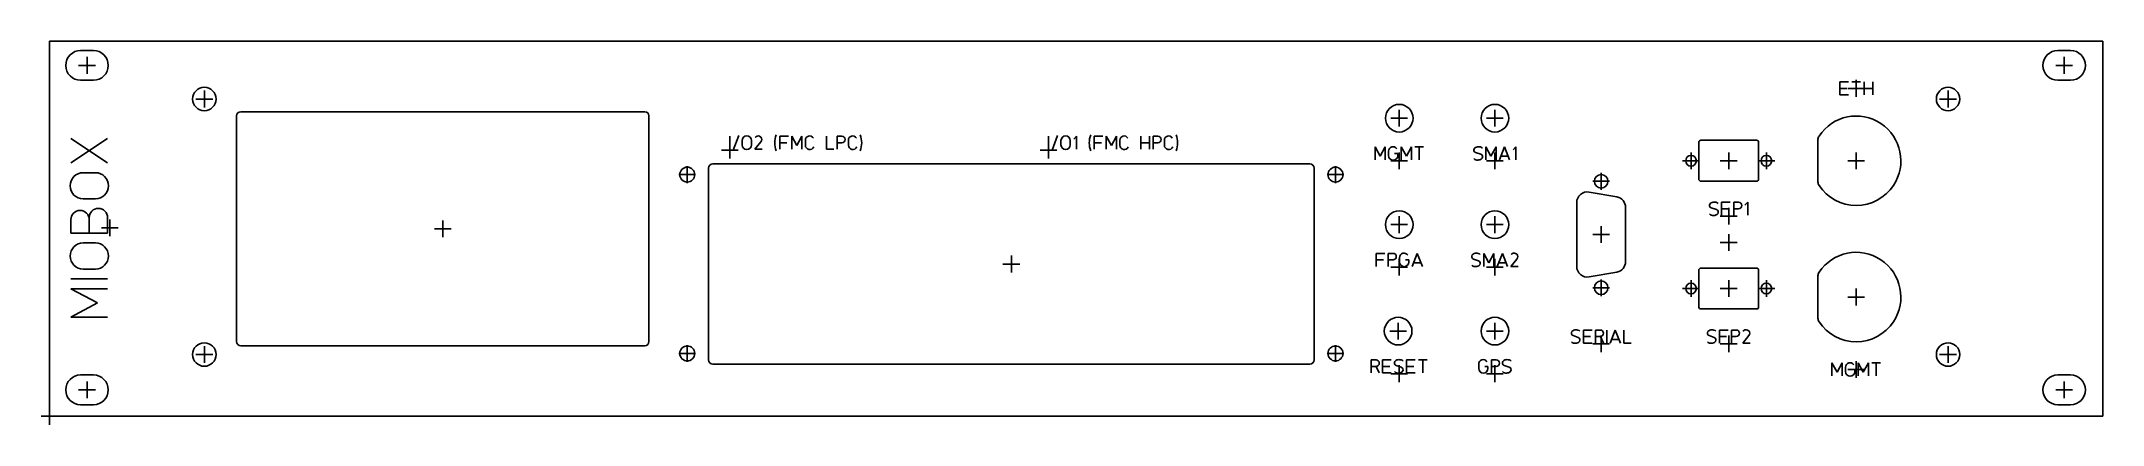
# Model space of a CAD drawing. Header units: millimetres. Extents: x -2 to 483, y -2 to 88.
import ezdxf

# ---------------------------------------------------------------- set-up
doc = ezdxf.new("R2010")
doc.units = ezdxf.units.MM
for name, color, linetype in [('Contour', 7, 'CONTINUOUS'), ('Engraving', 7, 'CONTINUOUS'), ('Reference_points', 1, 'CONTINUOUS')]:
    doc.layers.add(name, color=color, linetype=linetype)

msp = doc.modelspace()

# ---------------------------------------------------------------- linework, layer by layer
at = {"layer": 'Contour', "color": 7, "linetype": 'CONTINUOUS'}
for p, q in [((0, 0), (0, 88.05)), ((0, 88.05), (483, 88.05)), ((483, 88.05), (483, 0)), ((10.3, 85.9), (7.3, 85.9)), ((475.42, 85.9), (472.42, 85.9)), ((3.8, 82.4), (3.8, 82.4)), ((7.3, 78.9), (10.3, 78.9)), ((13.8, 82.4), (13.8, 82.4)), ((468.92, 82.4), (468.92, 82.4)), ((472.42, 78.9), (475.42, 78.9)), ((478.92, 82.4), (478.92, 82.4)), ((44, 70.525), (44, 17.525)), ((140, 71.525), (45, 71.525)), ((141, 17.525), (141, 70.525)), ((387.95, 64.3), (387.95, 55.7)), ((401.55, 64.8), (388.45, 64.8)), ((402.05, 55.7), (402.05, 64.3)), ((416, 64.975), (416, 55.025)), ((155, 58.25), (155, 13.25)), ((296.5, 59.25), (156, 59.25)), ((297.5, 13.25), (297.5, 58.25)), ((388.45, 55.2), (401.55, 55.2)), ((359.25, 50.181), (359.25, 35.179)), ((368.684, 51.497), (362.183, 52.643)), ((370.75, 36.324), (370.75, 49.036)), ((387.95, 34.3), (387.95, 25.7)), ((401.55, 34.8), (388.45, 34.8)), ((402.05, 25.7), (402.05, 34.3)), ((362.183, 32.717), (368.684, 33.863)), ((416, 32.975), (416, 23.025)), ((388.45, 25.2), (401.55, 25.2)), ((45, 16.525), (140, 16.525)), ((10.3, 9.7), (7.3, 9.7)), ((156, 12.25), (296.5, 12.25)), ((475.42, 9.7), (472.42, 9.7)), ((3.8, 6.2), (3.8, 6.2)), ((13.8, 6.2), (13.8, 6.2)), ((468.92, 6.2), (468.92, 6.2)), ((478.92, 6.2), (478.92, 6.2)), ((483, 0), (0, 0)), ((7.3, 2.7), (10.3, 2.7)), ((472.42, 2.7), (475.42, 2.7))]:
    msp.add_line(p, q, dxfattribs=at)
for centre, radius in [((36.4, 74.5), 2.75), ((317.5, 70), 3.25), ((340, 70), 3.25), ((446.6, 74.5), 2.75), ((150, 56.75), 1.75), ((302.5, 56.75), 1.75), ((386.14, 60), 1.25), ((403.86, 60), 1.25), ((365, 55.18), 1.6), ((317.5, 45), 3.25), ((340, 45), 3.25), ((365, 30.18), 1.6), ((386.14, 30), 1.25), ((403.86, 30), 1.25), ((317.236, 20), 3.25), ((340, 20), 3.25), ((36.4, 14.5), 2.75), ((150, 14.75), 1.75), ((302.5, 14.75), 1.75), ((446.6, 14.5), 2.75)]:
    msp.add_circle(centre, radius, dxfattribs=at)
for centre, radius, start, end in [((7.3, 82.4), 3.5, 90, 180), ((10.3, 82.4), 3.5, 0, 90), ((472.42, 82.4), 3.5, 90, 180), ((475.42, 82.4), 3.5, 0, 90), ((7.3, 82.4), 3.5, 180, 270), ((10.3, 82.4), 3.5, 270, 360), ((472.42, 82.4), 3.5, 180, 270), ((475.42, 82.4), 3.5, 270, 360), ((45, 70.525), 1, 90, 180), ((140, 70.525), 1, 0, 90), ((425, 60), 10.49995, 326.44311, 506.44311), ((388.45, 64.3), 0.5, 90, 180), ((401.55, 64.3), 0.5, 0, 90), ((417.5, 64.97484), 1.5, 146.44269, 179.99403), ((156, 58.25), 1, 90, 180), ((296.5, 58.25), 1, 0, 90), ((388.45, 55.7), 0.5, 180, 270), ((401.55, 55.7), 0.5, 270, 360), ((417.5, 55.02516), 1.5, 180.00597, 213.55731), ((425, 60), 10.49995, 213.55689, 326.44311), ((361.75, 50.18078), 2.5, 80.02607, 179.99503), ((368.25, 49.03496), 2.5, 0.02385, 80.00281), ((361.75, 35.17922), 2.5, 180.00497, 279.97393), ((368.25, 36.32504), 2.5, 279.99719, 359.97615), ((388.45, 34.3), 0.5, 90, 180), ((401.55, 34.3), 0.5, 0, 90), ((425, 28), 10.49995, 326.44311, 506.44311), ((417.5, 32.97484), 1.5, 146.44269, 179.99403), ((388.45, 25.7), 0.5, 180, 270), ((401.55, 25.7), 0.5, 270, 360), ((417.5, 23.02516), 1.5, 180.00597, 213.55731), ((425, 28), 10.49995, 213.55689, 326.44311), ((45, 17.525), 1, 180, 270), ((140, 17.525), 1, 270, 360), ((7.3, 6.2), 3.5, 90, 180), ((10.3, 6.2), 3.5, 0, 90), ((156, 13.25), 1, 180, 270), ((296.5, 13.25), 1, 270, 360), ((472.42, 6.2), 3.5, 90, 180), ((475.42, 6.2), 3.5, 0, 90), ((7.3, 6.2), 3.5, 180, 270), ((10.3, 6.2), 3.5, 270, 360), ((472.42, 6.2), 3.5, 180, 270), ((475.42, 6.2), 3.5, 270, 360)]:
    msp.add_arc(centre, radius, start, end, dxfattribs=at)
at = {"layer": 'Engraving', "color": 255, "linetype": 'CONTINUOUS'}
for p, q in [((423.1666, 78.529), (421.1286, 78.529)), ((421.1286, 78.529), (421.1286, 75.472)), ((423.9826, 78.529), (426.0206, 78.529)), ((426.0206, 78.529), (425.0016, 78.529)), ((425.0016, 78.529), (425.0016, 75.472)), ((426.8356, 78.529), (426.8356, 75.472)), ((428.8736, 75.472), (428.8736, 78.529)), ((421.1286, 77.0005), (422.82693, 77.0005)), ((421.1286, 75.472), (423.1666, 75.472)), ((426.8356, 75.472), (426.8356, 77.0005)), ((426.8356, 77.0005), (428.8736, 77.0005)), ((428.8736, 77.0005), (428.8736, 75.472)), ((5.013, 59.4998), (13.644, 65.2538)), ((13.644, 59.4998), (5.013, 65.2538)), ((160.0006, 65.757), (160.0006, 62.7)), ((160.8156, 62.4962), (162.10633, 65.92683)), ((162.9206, 64.738), (162.9206, 63.719)), ((165.09447, 63.719), (165.09447, 64.738)), ((167.3362, 64.4323), (165.9096, 62.7)), ((165.94357, 65.4513), (166.14737, 65.62113)), ((173.7876, 65.757), (171.7496, 65.757)), ((171.7496, 65.757), (171.7496, 62.7)), ((171.7496, 64.2285), (173.44793, 64.2285)), ((174.6026, 62.7), (174.6026, 65.757)), ((174.6026, 65.757), (175.79143, 63.54917)), ((175.79143, 63.54917), (176.98027, 65.757)), ((176.98027, 65.757), (176.98027, 62.7)), ((177.7946, 64.80593), (177.7946, 63.65107)), ((182.7526, 65.756), (182.7526, 62.699)), ((185.2656, 62.699), (185.2656, 65.756)), ((185.2656, 65.756), (186.3865, 65.756)), ((186.3865, 64.2275), (185.2656, 64.2275)), ((187.9146, 64.80493), (187.9146, 63.65007)), ((235.0006, 65.757), (235.0006, 62.7)), ((235.8156, 62.4962), (237.10633, 65.92683)), ((237.9206, 64.738), (237.9206, 63.719)), ((240.09447, 63.719), (240.09447, 64.738)), ((240.9096, 65.07767), (241.58893, 65.757)), ((241.58893, 65.757), (241.58893, 62.7)), ((247.7686, 65.757), (245.7306, 65.757)), ((245.7306, 65.757), (245.7306, 62.7)), ((245.7306, 64.2285), (247.42893, 64.2285)), ((248.5836, 62.7), (248.5836, 65.757)), ((248.5836, 65.757), (249.77243, 63.54917)), ((249.77243, 63.54917), (250.96127, 65.757)), ((250.96127, 65.757), (250.96127, 62.7)), ((251.7756, 64.80593), (251.7756, 63.65107)), ((256.7336, 65.756), (256.7336, 62.699)), ((256.7336, 62.699), (256.7336, 64.2275)), ((256.7336, 64.2275), (258.7716, 64.2275)), ((258.7716, 62.699), (258.7716, 65.756)), ((258.7716, 64.2275), (258.7716, 62.699)), ((259.5866, 62.699), (259.5866, 65.756)), ((259.5866, 65.756), (260.7075, 65.756)), ((260.7075, 64.2275), (259.5866, 64.2275)), ((262.2356, 64.80493), (262.2356, 63.65007)), ((311.7946, 60.2), (311.7946, 63.257)), ((311.7946, 63.257), (312.98343, 61.04917)), ((312.98343, 61.04917), (314.17227, 63.257)), ((314.17227, 63.257), (314.17227, 60.2)), ((317.9766, 60.2), (317.9766, 63.257)), ((317.9766, 63.257), (319.16543, 61.04917)), ((319.16543, 61.04917), (320.35427, 63.257)), ((320.35427, 63.257), (320.35427, 60.2)), ((321.1686, 63.257), (323.2066, 63.257)), ((323.2066, 63.257), (322.1876, 63.257)), ((322.1876, 63.257), (322.1876, 60.2)), ((337.8866, 60.2), (337.8866, 63.257)), ((337.8866, 63.257), (339.07543, 61.04917)), ((339.07543, 61.04917), (340.26427, 63.257)), ((340.26427, 63.257), (340.26427, 60.2)), ((341.0786, 60.2), (342.26743, 63.257)), ((342.26743, 63.257), (343.45627, 60.2)), ((344.2706, 62.57767), (344.94993, 63.257)), ((344.94993, 63.257), (344.94993, 60.2)), ((165.9096, 62.7), (167.60793, 62.7)), ((182.7526, 62.699), (184.45093, 62.699)), ((314.9876, 61.219), (314.9876, 62.238)), ((316.4142, 61.7285), (317.16147, 61.7285)), ((317.16147, 61.7285), (317.16147, 61.219)), ((335.47423, 61.9323), (336.66307, 61.5247)), ((341.41827, 61.04917), (343.1166, 61.04917)), ((10.767, 57.1984), (7.89, 57.1984)), ((7.89, 51.0608), (10.767, 51.0608)), ((390.91523, 48.9323), (392.10407, 48.5247)), ((395.3656, 50.257), (393.3276, 50.257)), ((393.3276, 50.257), (393.3276, 47.2)), ((393.3276, 48.7285), (395.02593, 48.7285)), ((396.1806, 47.2), (396.1806, 50.257)), ((396.1806, 50.257), (397.3015, 50.257)), ((397.3015, 48.7285), (396.1806, 48.7285)), ((398.8296, 49.57767), (399.50893, 50.257)), ((399.50893, 50.257), (399.50893, 47.2)), ((5.013, 46.1705), (5.013, 43.0058)), ((9.3285, 46.65), (9.3285, 43.0058)), ((13.644, 43.0058), (13.644, 46.65)), ((5.013, 43.0058), (13.644, 43.0058)), ((10.767, 40.7034), (7.89, 40.7034)), ((7.89, 34.5658), (10.767, 34.5658)), ((314.1046, 38.257), (312.0666, 38.257)), ((312.0666, 38.257), (312.0666, 35.2)), ((312.0666, 36.7285), (313.76493, 36.7285)), ((314.9206, 35.2), (314.9206, 38.257)), ((314.9206, 38.257), (316.0415, 38.257)), ((316.0415, 36.7285), (314.9206, 36.7285)), ((317.5706, 36.219), (317.5706, 37.238)), ((318.9972, 36.7285), (319.74447, 36.7285)), ((319.74447, 36.7285), (319.74447, 36.219)), ((320.5596, 35.2), (321.74843, 38.257)), ((320.89927, 36.04917), (322.5976, 36.04917)), ((321.74843, 38.257), (322.93727, 35.2)), ((334.96423, 36.9323), (336.15307, 36.5247)), ((337.3766, 35.2), (337.3766, 38.257)), ((337.3766, 38.257), (338.56543, 36.04917)), ((338.56543, 36.04917), (339.75427, 38.257)), ((339.75427, 38.257), (339.75427, 35.2)), ((340.5686, 35.2), (341.75743, 38.257)), ((340.90827, 36.04917), (342.6066, 36.04917)), ((341.75743, 38.257), (342.94627, 35.2)), ((345.1872, 36.9323), (343.7606, 35.2)), ((343.7606, 35.2), (345.45893, 35.2)), ((343.79457, 37.9513), (343.99837, 38.12113)), ((5.013, 32.2638), (13.644, 32.2638)), ((11.2465, 26.6053), (5.013, 29.9618)), ((5.013, 29.9618), (13.644, 29.9618)), ((5.013, 23.2488), (11.2465, 26.6053)), ((13.644, 23.2488), (5.013, 23.2488)), ((362.8526, 20.257), (360.8146, 20.257)), ((360.8146, 20.257), (360.8146, 17.2)), ((363.6686, 17.2), (363.6686, 20.257)), ((363.6686, 20.257), (364.7895, 20.257)), ((366.3176, 20.257), (366.3176, 17.2)), ((367.1326, 17.2), (368.32143, 20.257)), ((368.32143, 20.257), (369.51027, 17.2)), ((370.3246, 20.257), (370.3246, 17.2)), ((394.8566, 20.257), (392.8186, 20.257)), ((392.8186, 20.257), (392.8186, 17.2)), ((395.6716, 17.2), (395.6716, 20.257)), ((395.6716, 20.257), (396.7925, 20.257)), ((398.35457, 19.9513), (398.55837, 20.12113)), ((358.40223, 18.9323), (359.59107, 18.5247)), ((360.8146, 18.7285), (362.51293, 18.7285)), ((360.8146, 17.2), (362.8526, 17.2)), ((364.7895, 18.7285), (363.6686, 18.7285)), ((363.6686, 18.7285), (364.85743, 18.7285)), ((364.85743, 18.7285), (365.53677, 17.2)), ((367.47227, 18.04917), (369.1706, 18.04917)), ((370.3246, 17.2), (372.02293, 17.2)), ((390.40623, 18.9323), (391.59507, 18.5247)), ((392.8186, 18.7285), (394.51693, 18.7285)), ((396.7925, 18.7285), (395.6716, 18.7285)), ((399.7472, 18.9323), (398.3206, 17.2)), ((398.3206, 17.2), (400.01893, 17.2)), ((310.9116, 10.2), (310.9116, 13.257)), ((310.9116, 13.257), (312.0325, 13.257)), ((312.0325, 11.7285), (310.9116, 11.7285)), ((310.9116, 11.7285), (312.10043, 11.7285)), ((312.10043, 11.7285), (312.77977, 10.2)), ((315.5996, 13.257), (313.5616, 13.257)), ((313.5616, 13.257), (313.5616, 10.2)), ((313.5616, 11.7285), (315.25993, 11.7285)), ((313.5616, 10.2), (315.5996, 10.2)), ((316.78923, 11.9323), (317.97807, 11.5247)), ((321.2386, 13.257), (319.2006, 13.257)), ((319.2006, 13.257), (319.2006, 10.2)), ((319.2006, 11.7285), (320.89893, 11.7285)), ((319.2006, 10.2), (321.2386, 10.2)), ((322.0536, 13.257), (324.0916, 13.257)), ((324.0916, 13.257), (323.0726, 13.257)), ((323.0726, 13.257), (323.0726, 10.2)), ((336.1896, 11.219), (336.1896, 12.238)), ((337.6162, 11.7285), (338.36347, 11.7285)), ((338.36347, 11.7285), (338.36347, 11.219)), ((339.1796, 10.2), (339.1796, 13.257)), ((339.1796, 13.257), (340.3005, 13.257)), ((340.3005, 11.7285), (339.1796, 11.7285)), ((342.20223, 11.9323), (343.39107, 11.5247)), ((419.2946, 9.472), (419.2946, 12.529)), ((419.2946, 12.529), (420.48343, 10.32117)), ((420.48343, 10.32117), (421.67227, 12.529)), ((421.67227, 12.529), (421.67227, 9.472)), ((422.4876, 10.491), (422.4876, 11.51)), ((423.9142, 11.0005), (424.66147, 11.0005)), ((424.66147, 11.0005), (424.66147, 10.491)), ((425.4766, 9.472), (425.4766, 12.529)), ((425.4766, 12.529), (426.66543, 10.32117)), ((426.66543, 10.32117), (427.85427, 12.529)), ((427.85427, 12.529), (427.85427, 9.472)), ((428.6686, 12.529), (430.7066, 12.529)), ((430.7066, 12.529), (429.6876, 12.529)), ((429.6876, 12.529), (429.6876, 9.472))]:
    msp.add_line(p, q, dxfattribs=at)
for centre, radius, start, end in [((164.00753, 64.738), 1.08693, 0, 180), ((164.00753, 63.719), 1.08693, 180, 360), ((166.69805, 64.98299), 0.8429, -40.79241, 130.79241), ((175.92387, 64.2285), 5.32693, 159.46972, 200.53028), ((178.79015, 64.83529), 0.99599, 28.82122, 181.68902), ((178.81539, 63.65276), 1.02079, 180.09515, 338.42706), ((186.3865, 64.99175), 0.76425, -90, 90), ((188.91015, 64.83429), 0.99599, 28.82122, 181.68902), ((188.93539, 63.65176), 1.02079, 180.09515, 338.42706), ((185.711, 64.2265), 5.32693, -20.53028, 20.53028), ((239.00753, 64.738), 1.08693, 0, 180), ((239.00753, 63.719), 1.08693, 180, 360), ((249.90487, 64.2285), 5.32693, 159.46972, 200.53028), ((252.77115, 64.83529), 0.99599, 28.82122, 181.68902), ((252.79639, 63.65276), 1.02079, 180.09515, 338.42706), ((260.7075, 64.99175), 0.76425, -90, 90), ((263.23115, 64.83429), 0.99599, 28.82122, 181.68902), ((263.25639, 63.65176), 1.02079, 180.09515, 338.42706), ((260.032, 64.2265), 5.32693, -20.53028, 20.53028), ((316.0344, 62.26268), 1.04709, 31.86328, 181.35068), ((335.9058, 62.3539), 0.90769, 106.75938, 144.31597), ((336.18593, 61.3827), 1.91845, 77.68434, 106.40648), ((336.42474, 62.46924), 0.80598, 36.73449, 77.79505), ((316.07453, 61.219), 1.08693, -180, 0), ((335.67338, 62.52098), 0.62145, 144.32844, 251.30934), ((335.71256, 60.98776), 0.80598, 216.73449, 257.79505), ((335.95137, 62.0743), 1.91845, 257.68434, 286.40648), ((336.2315, 61.1031), 0.90769, 286.75938, 324.31597), ((336.46392, 60.93602), 0.62145, -35.67156, 71.30934), ((7.89, 54.1296), 3.0688, 90, 270), ((10.767, 54.1296), 3.0688, 270, 450), ((11.48625, 46.65), 2.15775, 0, 180), ((391.11438, 49.52098), 0.62145, 144.32844, 251.30934), ((391.3468, 49.3539), 0.90769, 106.75938, 144.31597), ((391.62693, 48.3827), 1.91845, 77.68434, 106.40648), ((391.86574, 49.46924), 0.80598, 36.73449, 77.79505), ((391.90492, 47.93602), 0.62145, -35.67156, 71.30934), ((397.3015, 49.49275), 0.76425, -90, 90), ((7.17075, 46.1705), 2.15775, 0, 180), ((391.15356, 47.98776), 0.80598, 216.73449, 257.79505), ((391.39237, 49.0743), 1.91845, 257.68434, 286.40648), ((391.6725, 48.1031), 0.90769, 286.75938, 324.31597), ((7.89, 37.6346), 3.0688, 90, 270), ((10.767, 37.6346), 3.0688, 270, 450), ((316.0415, 37.49275), 0.76425, -90, 90), ((318.6174, 37.26268), 1.04709, 31.86328, 181.35068), ((318.65753, 36.219), 1.08693, -180, 0), ((335.16338, 37.52098), 0.62145, 144.32844, 251.30934), ((335.20256, 35.98776), 0.80598, 216.73449, 257.79505), ((335.3958, 37.3539), 0.90769, 106.75938, 144.31597), ((335.44137, 37.0743), 1.91845, 257.68434, 286.40648), ((335.67593, 36.3827), 1.91845, 77.68434, 106.40648), ((335.7215, 36.1031), 0.90769, 286.75938, 324.31597), ((335.91474, 37.46924), 0.80598, 36.73449, 77.79505), ((335.95392, 35.93602), 0.62145, -35.67156, 71.30934), ((344.54905, 37.48299), 0.8429, -40.79241, 130.79241), ((358.60138, 19.52098), 0.62145, 144.32844, 251.30934), ((358.8338, 19.3539), 0.90769, 106.75938, 144.31597), ((359.11393, 18.3827), 1.91845, 77.68434, 106.40648), ((359.35274, 19.46924), 0.80598, 36.73449, 77.79505), ((364.7895, 19.49275), 0.76425, -90, 90), ((390.60538, 19.52098), 0.62145, 144.32844, 251.30934), ((390.8378, 19.3539), 0.90769, 106.75938, 144.31597), ((391.11793, 18.3827), 1.91845, 77.68434, 106.40648), ((391.35674, 19.46924), 0.80598, 36.73449, 77.79505), ((396.7925, 19.49275), 0.76425, -90, 90), ((399.10905, 19.48299), 0.8429, -40.79241, 130.79241), ((358.64056, 17.98776), 0.80598, 216.73449, 257.79505), ((358.87937, 19.0743), 1.91845, 257.68434, 286.40648), ((359.1595, 18.1031), 0.90769, 286.75938, 324.31597), ((359.39192, 17.93602), 0.62145, -35.67156, 71.30934), ((390.64456, 17.98776), 0.80598, 216.73449, 257.79505), ((390.88337, 19.0743), 1.91845, 257.68434, 286.40648), ((391.1635, 18.1031), 0.90769, 286.75938, 324.31597), ((391.39592, 17.93602), 0.62145, -35.67156, 71.30934), ((312.0325, 12.49275), 0.76425, -90, 90), ((316.98838, 12.52098), 0.62145, 144.32844, 251.30934), ((317.02756, 10.98776), 0.80598, 216.73449, 257.79505), ((317.2208, 12.3539), 0.90769, 106.75938, 144.31597), ((317.26637, 12.0743), 1.91845, 257.68434, 286.40648), ((317.50093, 11.3827), 1.91845, 77.68434, 106.40648), ((317.5465, 11.1031), 0.90769, 286.75938, 324.31597), ((317.73974, 12.46924), 0.80598, 36.73449, 77.79505), ((317.77892, 10.93602), 0.62145, -35.67156, 71.30934), ((337.2364, 12.26268), 1.04709, 31.86328, 181.35068), ((337.27653, 11.219), 1.08693, -180, 0), ((340.3005, 12.49275), 0.76425, -90, 90), ((342.40138, 12.52098), 0.62145, 144.32844, 251.30934), ((342.44056, 10.98776), 0.80598, 216.73449, 257.79505), ((342.6338, 12.3539), 0.90769, 106.75938, 144.31597), ((342.67937, 12.0743), 1.91845, 257.68434, 286.40648), ((342.91393, 11.3827), 1.91845, 77.68434, 106.40648), ((342.9595, 11.1031), 0.90769, 286.75938, 324.31597), ((343.15274, 12.46924), 0.80598, 36.73449, 77.79505), ((343.19192, 10.93602), 0.62145, -35.67156, 71.30934), ((423.5344, 11.53468), 1.04709, 31.86328, 181.35068), ((423.57453, 10.491), 1.08693, -180, 0)]:
    msp.add_arc(centre, radius, start, end, dxfattribs=at)
at = {"layer": 'Reference_points', "color": 1, "linetype": 'CONTINUOUS'}
for p, q in [((8.8, 80.426), (8.8, 84.374)), ((473.92, 80.426), (473.92, 84.374)), ((6.826, 82.4), (10.774, 82.4)), ((425, 75.026), (425, 78.974)), ((471.946, 82.4), (475.894, 82.4)), ((34.426, 74.5), (38.374, 74.5)), ((36.4, 72.526), (36.4, 76.474)), ((423.026, 77), (426.974, 77)), ((444.626, 74.5), (448.574, 74.5)), ((446.6, 72.526), (446.6, 76.474)), ((315.526, 70), (319.474, 70)), ((317.5, 68.026), (317.5, 71.974)), ((338.026, 70), (341.974, 70)), ((340, 68.026), (340, 71.974)), ((160, 60.526), (160, 64.474)), ((235, 60.526), (235, 64.474)), ((150, 54.776), (150, 58.724)), ((158.026, 62.5), (161.974, 62.5)), ((233.026, 62.5), (236.974, 62.5)), ((302.5, 54.776), (302.5, 58.724)), ((315.526, 60), (319.474, 60)), ((317.5, 58.026), (317.5, 61.974)), ((338.026, 60), (341.974, 60)), ((340, 58.026), (340, 61.974)), ((384.166, 60), (388.114, 60)), ((386.14, 58.026), (386.14, 61.974)), ((393.026, 60), (396.974, 60)), ((395, 58.026), (395, 61.974)), ((401.886, 60), (405.834, 60)), ((403.86, 58.026), (403.86, 61.974)), ((423.026, 60), (426.974, 60)), ((425, 58.026), (425, 61.974)), ((148.026, 56.75), (151.974, 56.75)), ((300.526, 56.75), (304.474, 56.75)), ((363.026, 55.18), (366.974, 55.18)), ((365, 53.206), (365, 57.154)), ((395, 45.026), (395, 48.974)), ((12.17, 44.25), (16.118, 44.25)), ((14.144, 42.276), (14.144, 46.224)), ((90.526, 44.025), (94.474, 44.025)), ((92.5, 42.051), (92.5, 45.999)), ((315.526, 45), (319.474, 45)), ((317.5, 43.026), (317.5, 46.974)), ((338.026, 45), (341.974, 45)), ((340, 43.026), (340, 46.974)), ((365, 40.706), (365, 44.654)), ((365, 40.706), (365, 44.654)), ((393.026, 47), (396.974, 47)), ((363.026, 42.68), (366.974, 42.68)), ((363.026, 42.68), (366.974, 42.68)), ((393.026, 40.8), (396.974, 40.8)), ((395, 38.826), (395, 42.774)), ((224.276, 35.75), (228.224, 35.75)), ((226.25, 33.776), (226.25, 37.724)), ((315.526, 35), (319.474, 35)), ((317.5, 33.026), (317.5, 36.974)), ((338.026, 35), (341.974, 35)), ((340, 33.026), (340, 36.974)), ((363.026, 30.18), (366.974, 30.18)), ((365, 28.206), (365, 32.154)), ((384.166, 30), (388.114, 30)), ((386.14, 28.026), (386.14, 31.974)), ((393.026, 30), (396.974, 30)), ((395, 28.026), (395, 31.974)), ((401.886, 30), (405.834, 30)), ((403.86, 28.026), (403.86, 31.974)), ((425, 26.026), (425, 29.974)), ((423.026, 28), (426.974, 28)), ((315.262, 20), (319.21, 20)), ((317.236, 18.026), (317.236, 21.974)), ((338.026, 20), (341.974, 20)), ((340, 18.026), (340, 21.974)), ((36.4, 12.526), (36.4, 16.474)), ((148.026, 14.75), (151.974, 14.75)), ((150, 12.776), (150, 16.724)), ((300.526, 14.75), (304.474, 14.75)), ((302.5, 12.776), (302.5, 16.724)), ((363.026, 17), (366.974, 17)), ((365, 15.026), (365, 18.974)), ((393.026, 17), (396.974, 17)), ((395, 15.026), (395, 18.974)), ((446.6, 12.526), (446.6, 16.474)), ((34.426, 14.5), (38.374, 14.5)), ((315.526, 10), (319.474, 10)), ((317.5, 8.026), (317.5, 11.974)), ((338.026, 10), (341.974, 10)), ((340, 8.026), (340, 11.974)), ((423.026, 11), (426.974, 11)), ((425, 9.026), (425, 12.974)), ((444.626, 14.5), (448.574, 14.5)), ((6.826, 6.2), (10.774, 6.2)), ((8.8, 4.226), (8.8, 8.174)), ((471.946, 6.2), (475.894, 6.2)), ((473.92, 4.226), (473.92, 8.174)), ((-1.974, 0), (1.974, 0)), ((0, -1.974), (0, 1.974))]:
    msp.add_line(p, q, dxfattribs=at)

doc.saveas('drawing.dxf')
